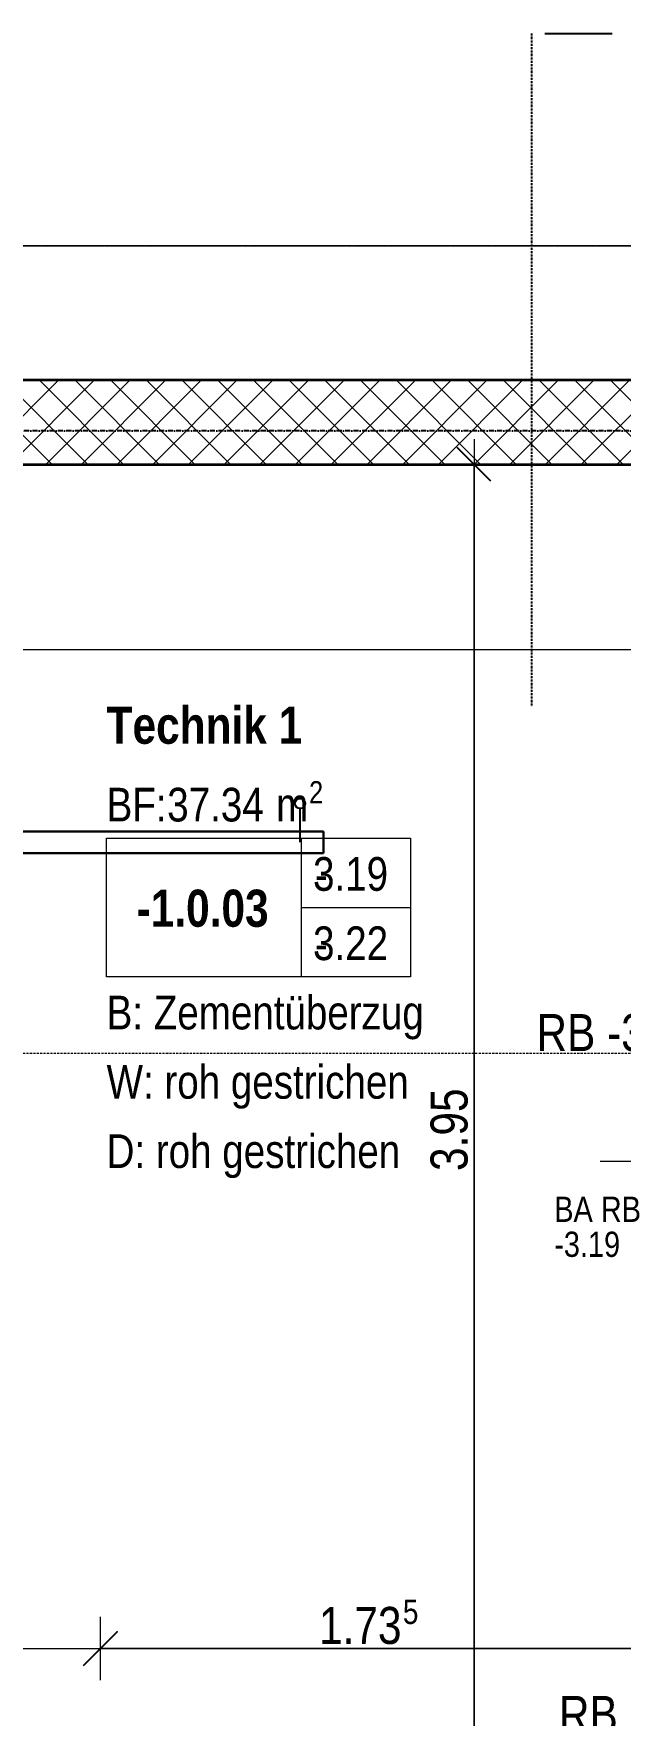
# Model space of a CAD drawing. Header units: millimetres. Extents: x -24363 to 26500, y -21894 to 23000.
# Drawn here: x -98 to 1645, y 3434 to 8430 of the extents above; entities that cross this region are included whole.
import ezdxf

# ---------------------------------------------------------------- set-up
doc = ezdxf.new("R2010")
doc.units = ezdxf.units.MM
for name, pattern in [('Achse', [25, 15, -5, 0, -5]), ('IMPORT-Strich 2_1mm _3_', [3, 2, -1]), ('IMPORT-Strichpunkt 3_1_1mm Achsen _3_', [5, 3, -1, 0, -1]), ('IMPORT-Strichpunkt 6_2_2mm Schnitt _3_', [10, 6, -2, 0, -2]), ('Verdeckt 0_75', [1.5, 0.75, -0.75])]:
    doc.linetypes.add(name, pattern=pattern)
for name, color, linetype, lineweight in [('010 Aussenwände Bauteilschraffuren Neu', 7, 'Continuous', 5), ('010 Aussenwände Neu', 7, 'Continuous', 5), ('027 Oberhalb Neu', 7, 'Continuous', 5), ('030 Bodenaufbauten Neu', 7, 'Continuous', 5), ('035 Decken Neu', 7, 'Continuous', 5), ('080 Raum Innen Kontur Neu', 7, 'Continuous', 5), ('080 Raum Innen Text Neu', 7, 'Continuous', 5), ('080 Raum Innen Textrahmen Neu', 7, 'Continuous', 5), ('110 Bemassungen Ausführung Neu', 7, 'Continuous', 5), ('111 Bemassung Ausführung Koten Neu', 7, 'Continuous', 5), ('200 Schnittlinien', 7, 'Continuous', 5), ('321 Sanitär Bemassung Neu', 7, 'Continuous', 5), ('Allgemeines Modell', 7, 'Continuous', 5), ('Elektroinstallationen', 7, 'Continuous', 5), ('Leuchten', 7, 'Continuous', 5), ('Wände', 7, 'Continuous', 5)]:
    doc.layers.add(name, color=color, linetype=linetype, lineweight=lineweight)
doc.layers.add('5773_100 Untergeschoss_dwg', color=7, linetype='Continuous', lineweight=5, true_color=0x767676)
doc.layers.add('Linien', color=7, linetype='Verdeckt 0_75', lineweight=5, true_color=0xc0c0c0)
doc.styles.add('Arial Narrow', font='ARIALN.TTF', dxfattribs={"height": 110.000002})
doc.styles.add('Arial Narrow_1', font='ARIALN.TTF', dxfattribs={"height": 72.600002})
doc.styles.add('Arial Narrow_11', font='ARIALN.TTF', dxfattribs={"height": 66})
doc.styles.add('Arial Narrow_4', font='ARIALN.TTF', dxfattribs={"height": 75})
doc.styles.add('Arial Narrow_9', font='ARIALN.TTF', dxfattribs={"height": 100})
doc.styles.add('Arial Narrow_B', font='ARIALNB.TTF', dxfattribs={"height": 110})

# ---------------------------------------------------------------- blocks, each defined once
blk = doc.blocks.new('DirectShape - Freifläche-001-17037210-UG')
at = {"layer": 'Allgemeines Modell', "color": 251, "true_color": 0x666666}
blk.add_line((24060.1, 19295.5), (12639.4, 19295.5), dxfattribs=at)
at = {"layer": 'Allgemeines Modell', "color": 253, "true_color": 0xa3a3a3}
blk.add_line((24060.1, 19295.5), (12639.4, 19295.5), dxfattribs=at)
blk = doc.blocks.new('DirectShape - Modell_Elektroplaner_002-17025010-UG')
at = {"layer": 'Wände', "color": 253, "true_color": 0xa3a3a3}
for p, q in [((22115, 0), (0, 0)), ((0, -250), (22115, -250))]:
    blk.add_line(p, q, dxfattribs=at)
blk = doc.blocks.new('DirectShape - Wand-013-17010258-UG')
blk.add_blockref('DirectShape - Modell_Elektroplaner_002-17025010-UG', (0, 0))
blk = doc.blocks.new('Modell_Elektroplaner_002_ifc-1-UG')
at = {"layer": 'Allgemeines Modell', "color": 251, "lineweight": 5, "true_color": 0x666666, "rotation": 359.999751747052}
blk.add_blockref('DirectShape - Freifläche-001-17037210-UG', (-17702.2, -11895.4), dxfattribs=at)
at = {"layer": 'Wände', "color": 251, "lineweight": 5, "true_color": 0x666666, "rotation": 359.999751747052}
blk.add_blockref('DirectShape - Wand-013-17010258-UG', (-11530, 7400), dxfattribs=at)
blk = doc.blocks.new('tin_LED_Lichtleiste - Lichtleiste LED 120-18211341-UG')
at = {"layer": 'Leuchten', "color": 150, "lineweight": 25, "true_color": 0x007fff}
for p, q in [((-530, 0), (-530, 100)), ((530, 0), (530, 100)), ((600, 32.5), (-600, 32.5)), ((-600, 32.5), (-600, -32.5)), ((-600, 32.5), (600, 32.5)), ((-600, -32.5), (-600, 32.5)), ((600, -32.5), (600, 32.5)), ((600, 32.5), (600, -32.5)), ((-600, -32.5), (600, -32.5)), ((600, -32.5), (-600, -32.5))]:
    blk.add_line(p, q, dxfattribs=at)
for centre, radius in [((-530, 115), 15), ((530, 115), 15), ((-530, 0), 25)]:
    blk.add_circle(centre, radius, dxfattribs=at)
blk = doc.blocks.new('tin_Fundamenterder_Horizontal_P1_P2 - Banderder verzinkt 50mm2-18180869-UG')
at = {"layer": 'Elektroinstallationen', "color": 1, "linetype": 'Achse', "lineweight": 25, "true_color": 0xff0000}
blk.add_line((1460, 0), (22246.9, 0), dxfattribs=at)
blk = doc.blocks.new('5773_100 Untergeschoss_dwg-17512464-UG')
at = {"layer": '010 Aussenwände Bauteilschraffuren Neu', "true_color": 0x808080}
h = blk.add_hatch(dxfattribs=at)
h.set_pattern_fill('FP_1', color=8, style=0, pattern_type=2)
h.set_pattern_definition([(60.551, (0, 0), (-65.30952, 36.87365), []), (150.551, (0, 0), (36.87365, 65.30952), [])])
h.paths.add_polyline_path([(-13024.8, 3797.1), (6874.1, 9334.6), (6807.1, 9575.5), (-13091.8, 4038)])
h.paths.add_polyline_path([(7000, 9369.7), (8280.6, 9726.1), (8213.6, 9966.9), (6903.4, 9602.3), (6970.4, 9361.4)])
at = {"layer": '010 Aussenwände Neu', "lineweight": 35}
blk.add_line((-7090.3, 5448.6), (1271.9, 7775.7), dxfattribs=at)
at = {"layer": '010 Aussenwände Neu', "lineweight": 35, "flags": 128}
blk.add_lwpolyline([(6807.1, 9575.5), (-13091.8, 4038), (-13380.8, 3957.5), (-14151.6, 3743)], dxfattribs=at)
at = {"layer": '027 Oberhalb Neu', "linetype": 'IMPORT-Strichpunkt 6_2_2mm Schnitt _3_'}
blk.add_line((8990.7, 8107.1), (-8179.4, 3329), dxfattribs=at)
at = {"layer": '030 Bodenaufbauten Neu', "flags": 128}
blk.add_lwpolyline([(1271.9, 7775.7), (1692.9, 6263.1), (271.8, 5867.7), (909.9, 3574.8), (-761.6, 3109.7), (-439.9, 1953.6), (-2530.4, 1371.8), (-2463.4, 1131), (-3658, 798.5), (-3725, 1039.4), (-5709.6, 487.1), (-7090.3, 5448.6)], close=True, dxfattribs=at)
at = {"layer": '035 Decken Neu', "linetype": 'IMPORT-Strichpunkt 3_1_1mm Achsen _3_', "flags": 128}
blk.add_lwpolyline([(6807.1, 9575.5), (-13380.8, 3957.5), (-12201.2, -281.4), (-3997.6, 2001.5)], dxfattribs=at)
at = {"layer": '035 Decken Neu', "linetype": 'IMPORT-Strich 2_1mm _3_', "flags": 128}
blk.add_lwpolyline([(-687.7, -3496.9), (-790.8, -3126.5), (-2476.7, -3595.6), (-3227.4, -898.1), (-6580, -1831.1), (-7049.1, -145.2), (-5642.6, 246.3), (-7264.6, 6074.8), (1097.7, 8401.9), (-7264.6, 6074.8), (-5642.6, 246.3), (-7049.1, -145.2), (-6580, -1831.1), (-3227.4, -898.1), (-2476.7, -3595.6), (-790.8, -3126.5)], close=True, dxfattribs=at)
at = {"layer": '080 Raum Innen Kontur Neu', "color": 9, "true_color": 0xc0c0c0, "flags": 128}
blk.add_lwpolyline([(-7090.3, 5448.6), (-5709.6, 487.1), (-439.9, 1953.6), (-707.9, 2917), (-761.6, 3109.7), (909.9, 3574.8), (271.8, 5867.7), (1692.9, 6263.1), (1271.9, 7775.7)], close=True, dxfattribs=at)
at = {"layer": '080 Raum Innen Textrahmen Neu'}
for p, q in [((-1505.2, 5850.4), (-884.1, 6023.2)), ((-948.6, 6005.2), (-936.7, 5962.2)), ((-936.6, 5962.2), (-838.2, 5608.5)), ((-1493.2, 5807.3), (-1505.2, 5850.4)), ((-893.4, 5806.9), (-579.7, 5894.2))]:
    blk.add_line(p, q, dxfattribs=at)
at = {"layer": '080 Raum Innen Textrahmen Neu', "flags": 128}
blk.add_lwpolyline([(-884, 6023.2), (-634.9, 6092.5), (-524.5, 5695.8), (-1394.8, 5453.7), (-1493.2, 5807.3)], dxfattribs=at)
at = {"layer": '110 Bemassungen Ausführung Neu', "color": 254, "lineweight": 25, "true_color": 0xcccccc}
blk.add_line((-689.6, 7177.9), (-812.8, 7247.4), dxfattribs=at)
at = {"layer": '110 Bemassungen Ausführung Neu', "color": 254, "true_color": 0xcccccc}
for p, q in [((-660.9, 7237.8), (-841.5, 7187.5)), ((-852.3, 3435.9), (-902.6, 3616.5))]:
    blk.add_line(p, q, dxfattribs=at)
at = {"layer": '110 Bemassungen Ausführung Neu', "color": 254, "true_color": 0xcccccc, "flags": 128}
for points in [[(-6942.8, 4918.7), (-7183.7, 4851.7), (-6942.8, 4918.7), (1419.4, 7245.8), (1660.2, 7312.8), (1419.4, 7245.8)], [(-771.3, 7284.9), (-751.2, 7212.7), (307.8, 3407.3), (361.4, 3214.6), (1232.7, 83.5), (361.4, 3214.6), (307.8, 3407.3), (-751.2, 7212.7)], [(-6388.1, 1992.7), (-6147.2, 2059.7), (-6388.1, 1992.7), (-9576.9, 1105.3), (-6388.1, 1992.7), (-6147.2, 2059.7), (-877.5, 3526.2), (794, 3991.3), (-877.5, 3526.2)]]:
    blk.add_lwpolyline(points, dxfattribs=at)
at = {"layer": '110 Bemassungen Ausführung Neu', "color": 254, "lineweight": 25, "true_color": 0xcccccc, "flags": 128}
blk.add_lwpolyline([(-912.2, 3464.6), (-842.7, 3587.8)], close=True, dxfattribs=at)
at = {"layer": '200 Schnittlinien', "lineweight": 25}
blk.add_line((-891.2, 8502.3), (-698.6, 8555.9), dxfattribs=at)
at = {"layer": '200 Schnittlinien', "linetype": 'IMPORT-Strichpunkt 6_2_2mm Schnitt _3_', "lineweight": 25}
blk.add_line((-929.8, 8491.6), (-393.6, 6564.8), dxfattribs=at)
at = {"layer": '321 Sanitär Bemassung Neu', "color": 98, "true_color": 0x002600}
blk.add_line((165, 5319), (454.1, 5399.4), dxfattribs=at)
at = {"layer": '080 Raum Innen Text Neu', "color": 254, "true_color": 0xcccccc, "attachment_point": 1, "rotation": 15.551, "line_spacing_factor": 0.974696}
for s, insert, char_height, width, style in [('Technik 1', (-1609.9, 6226.6), 110, 698.397, 'Arial Narrow_B'), ('2', (-971.2, 6174.9), 66, 50.253, 'Arial Narrow_11'), ('37.34', (-1371.8, 6042.9), 100, 342.624, 'Arial Narrow_9'), (' m', (-1090.7, 6121.1), 100, 153.505, 'Arial Narrow_9'), ('BF:', (-1545.3, 5994.6), 100, 214.907, 'Arial Narrow_9'), ('3.19', (-899.2, 5960.7), 100, 266.485, 'Arial Narrow_9'), ('-', (-893.6, 5961.1), 100, 45.438, 'Arial Narrow_9'), ('-1.0.03', (-1378.3, 5726.9), 110, 468.75, 'Arial Narrow_B'), ('3.22', (-844, 5762.3), 100, 266.485, 'Arial Narrow_9'), ('-', (-838.4, 5762.8), 100, 45.438, 'Arial Narrow_9'), ('B: Zementüberzug', (-1379.7, 5399.5), 100, 1129.799, 'Arial Narrow_9'), ('W: roh gestrichen', (-1324.5, 5201.2), 100, 1074.537, 'Arial Narrow_9'), ('D: roh gestrichen', (-1269.3, 5002.8), 100, 1043.836, 'Arial Narrow_9')]:
    blk.add_mtext(s, dxfattribs=dict(at, insert=insert, char_height=char_height, width=width, style=style))
at = {"layer": '110 Bemassungen Ausführung Neu', "color": 254, "true_color": 0xcccccc, "attachment_point": 1, "line_spacing_factor": 0.974696}
for s, insert, char_height, width, rotation, style in [('3.95', (-312.9, 5155.9), 110, 293.138, 105.551, 'Arial Narrow'), ('5', (-50.7, 3907.3), 72.6, 55.278, 15.551, 'Arial Narrow_1'), ('1.73', (-285, 3819.4), 110, 293.138, 15.551, 'Arial Narrow')]:
    blk.add_mtext(s, dxfattribs=dict(at, insert=insert, char_height=char_height, width=width, rotation=rotation, style=style))
at = {"layer": '111 Bemassung Ausführung Koten Neu', "color": 254, "true_color": 0xcccccc, "char_height": 110, "width": 595.731, "attachment_point": 1, "rotation": 15.551, "line_spacing_factor": 0.974696, "style": 'Arial Narrow'}
for insert in [(-134.8, 5689.4), (472.7, 3755.7)]:
    blk.add_mtext('RB -3.00', dxfattribs=dict(at, insert=insert))
at = {"layer": '321 Sanitär Bemassung Neu', "color": 254, "true_color": 0xcccccc, "char_height": 75, "attachment_point": 1, "rotation": 15.551, "line_spacing_factor": 0.974696, "style": 'Arial Narrow_4'}
for s, insert, width in [('BA RB', (61.6, 5180.9), 310.403), ('-3.19', (89.4, 5080.9), 233.954)]:
    blk.add_mtext(s, dxfattribs=dict(at, insert=insert, width=width))

msp = doc.modelspace()

# ---------------------------------------------------------------- block references
at = {"lineweight": 5}
msp.add_blockref('Modell_Elektroplaner_002_ifc-1-UG', (0, 0), dxfattribs=at)
at = {"layer": '5773_100 Untergeschoss_dwg', "color": 254, "true_color": 0xcccccc, "rotation": 344.449}
msp.add_blockref('5773_100 Untergeschoss_dwg-17512464-UG', (0, 0), dxfattribs=at)
at = {"layer": 'Leuchten', "color": 150, "lineweight": 25, "true_color": 0x007fff}
msp.add_blockref('tin_LED_Lichtleiste - Lichtleiste LED 120-18211341-UG', (163.1, 6027.5), dxfattribs=at)
at = {"layer": 'Linien', "color": 1, "linetype": 'Achse', "lineweight": 25, "true_color": 0xff0000, "rotation": 180}
msp.add_blockref('tin_Fundamenterder_Horizontal_P1_P2 - Banderder verzinkt 50mm2-18180869-UG', (10585, 7250), dxfattribs=at)

doc.saveas('drawing.dxf')
